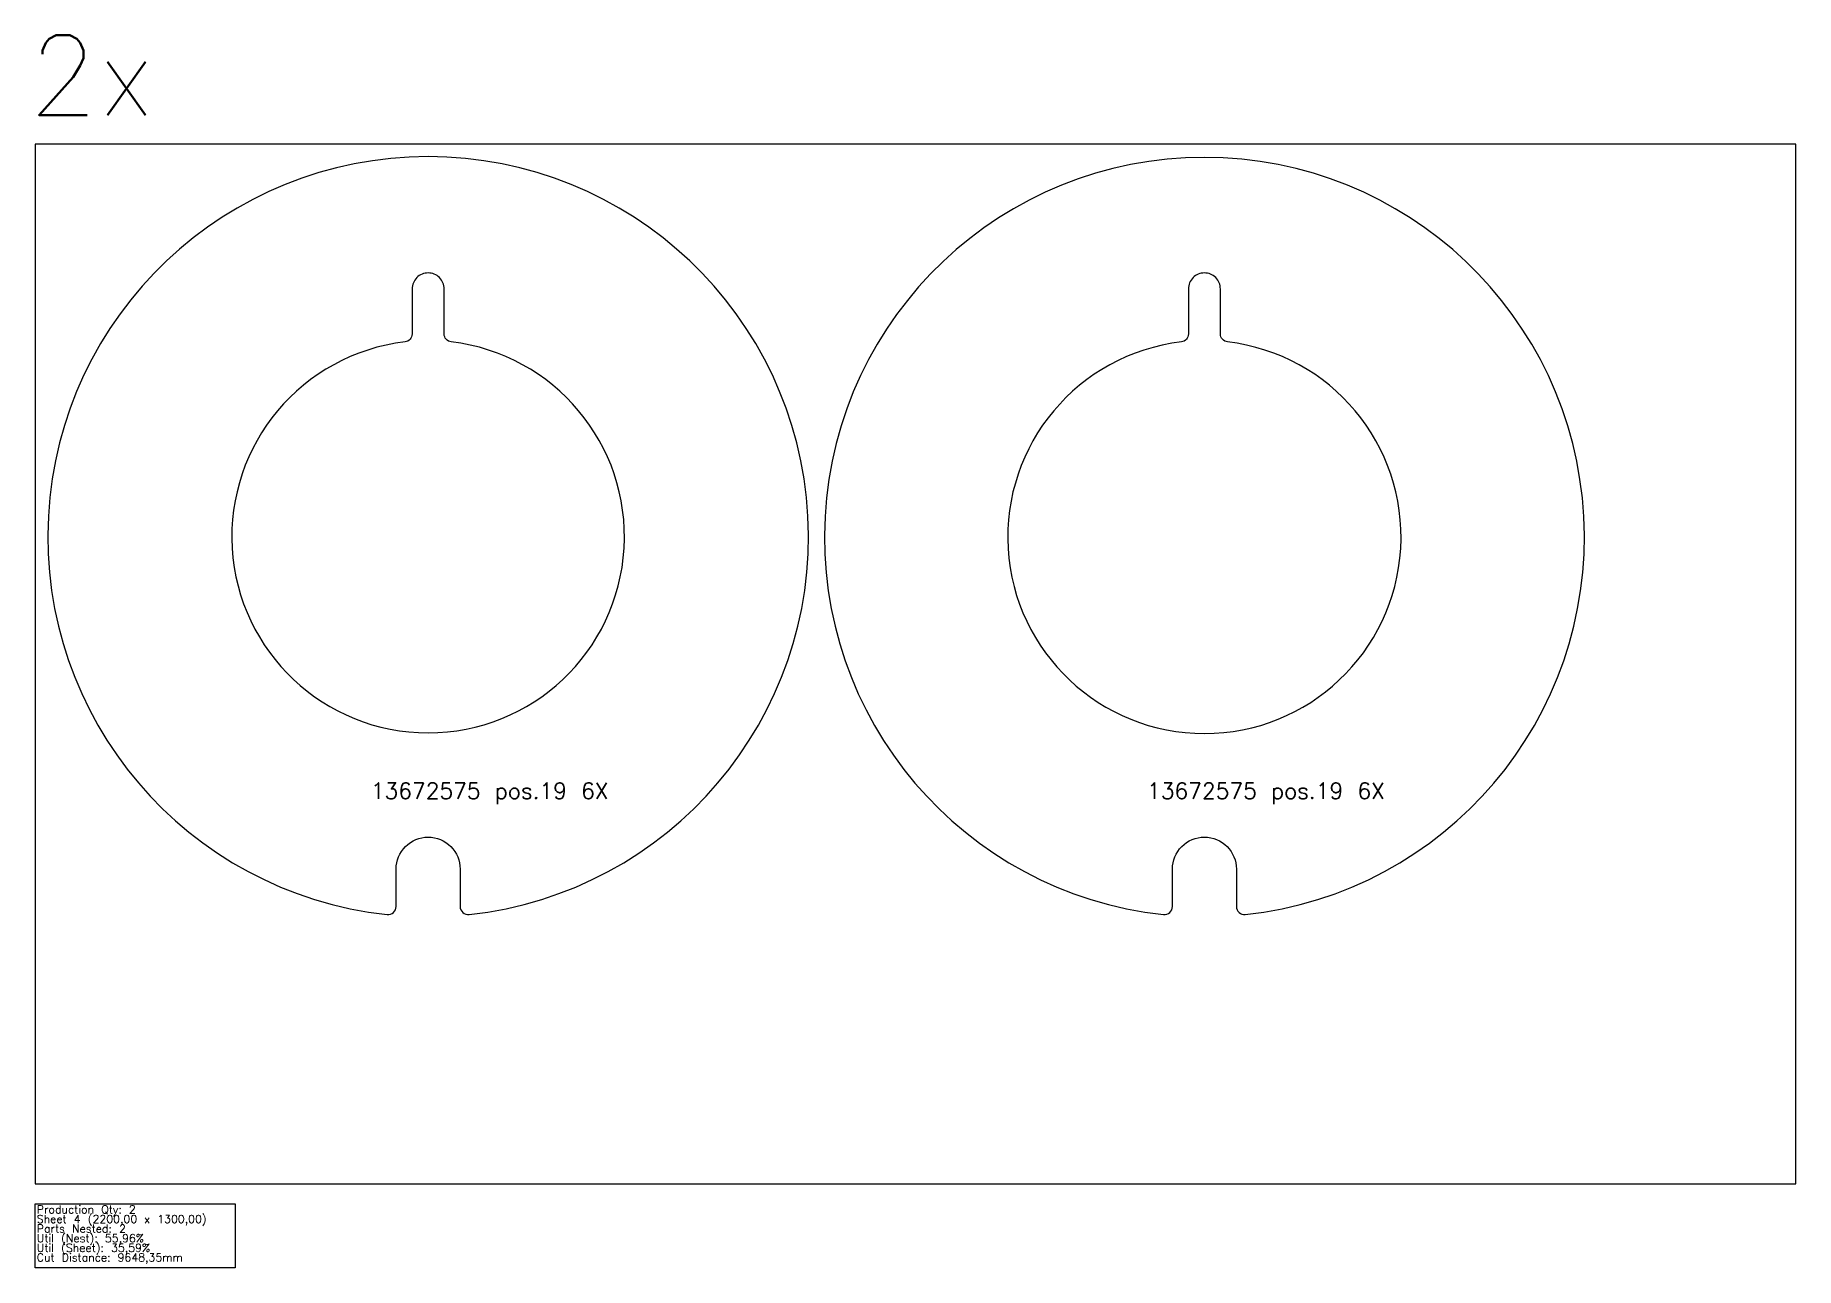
# Model space of a CAD drawing. Header units: millimetres. Extents: x 0 to 11020, y -105 to 2363.
# Drawn here: x 8820 to 11020, y -105 to 1436 of the extents above; entities that cross this region are included whole.
import ezdxf

# ---------------------------------------------------------------- set-up
doc = ezdxf.new("R2010")
doc.units = ezdxf.units.MM
for name, color, linetype in [('--NestedParts--', 7, 'Continuous'), ('sheet', 24, 'Continuous'), ('Stats', 7, 'Continuous'), ('Texto', 7, 'Continuous')]:
    doc.layers.add(name, color=color, linetype=linetype)
doc.styles.get("Standard").update_dxf_attribs({"font": 'txt.shx'})

msp = doc.modelspace()

# ---------------------------------------------------------------- linework, layer by layer
at = {"layer": '--NestedParts--', "color": 7}
for points in [[(9362.1, 336.7, 18.54608), (9259.9, 336.7, 0.446132), (9271, 346.7), (9271, 393.5, -0.414214), (9311, 433.5), (9311, 433.5, -0.414214), (9351, 393.5), (9351, 346.7, 0.446132)], [(10332.1, 336.7, 18.54608), (10230, 336.7, 0.446132), (10241, 346.7), (10241, 393.5, -0.414214), (10281, 433.5), (10281, 433.5, -0.414214), (10321, 393.5), (10321, 346.7, 0.446132)], [(9339.8, 1052.8, -0.380149), (9331, 1062.7), (9331, 1119, 0.414214), (9311, 1139), (9311, 1139, 0.414214), (9291, 1119), (9291, 1062.7, -0.380149), (9282.2, 1052.8, 16.974421)], [(10309.9, 1052.8, -0.380149), (10301, 1062.7), (10301, 1119, 0.414214), (10281, 1139), (10281, 1139, 0.414214), (10261, 1119), (10261, 1062.7, -0.380149), (10252.2, 1052.8, 16.974421)]]:
    msp.add_lwpolyline(points, format="xyb", close=True, dxfattribs=at)
at = {"layer": 'sheet', "color": 7}
msp.add_lwpolyline([(8820, 0), (11020, 0), (11020, 1300), (8820, 1300)], close=True, dxfattribs=at)
at = {"layer": 'Stats', "color": 151}
msp.add_lwpolyline([(8820, -25), (9070, -25), (9070, -105), (8820, -105), (8820, -25)], close=True, dxfattribs=at)

# ---------------------------------------------------------------- texts
at = {"insert": (8811.9, 1436.3), "char_height": 100, "attachment_point": 1}
msp.add_mtext_dynamic_manual_height_columns(' 2x', width=169.351, gutter_width=1, heights=[0], dxfattribs=at)
at = {"layer": 'Stats', "color": 60}
for s, p in [('Sheet 4 (2200,00 x 1300,00)', (8822, -49)), ('Production Qty: 2', (8822, -37)), ('Parts Nested: 2', (8822, -61)), ('Util (Nest): 55,96%', (8822, -73)), ('Cut Distance: 9648,35mm', (8822, -97)), ('Util (Sheet): 35,59%', (8822, -85))]:
    msp.add_text(s, height=10, dxfattribs=at).set_placement(p)
at = {"layer": 'Texto', "color": 3, "char_height": 20, "width": 288.466, "attachment_point": 1}
for insert in [(9239.4, 501.5), (10209.4, 501.5)]:
    msp.add_mtext('13672575 pos.19 6X', dxfattribs=dict(at, insert=insert))

doc.saveas('drawing.dxf')
